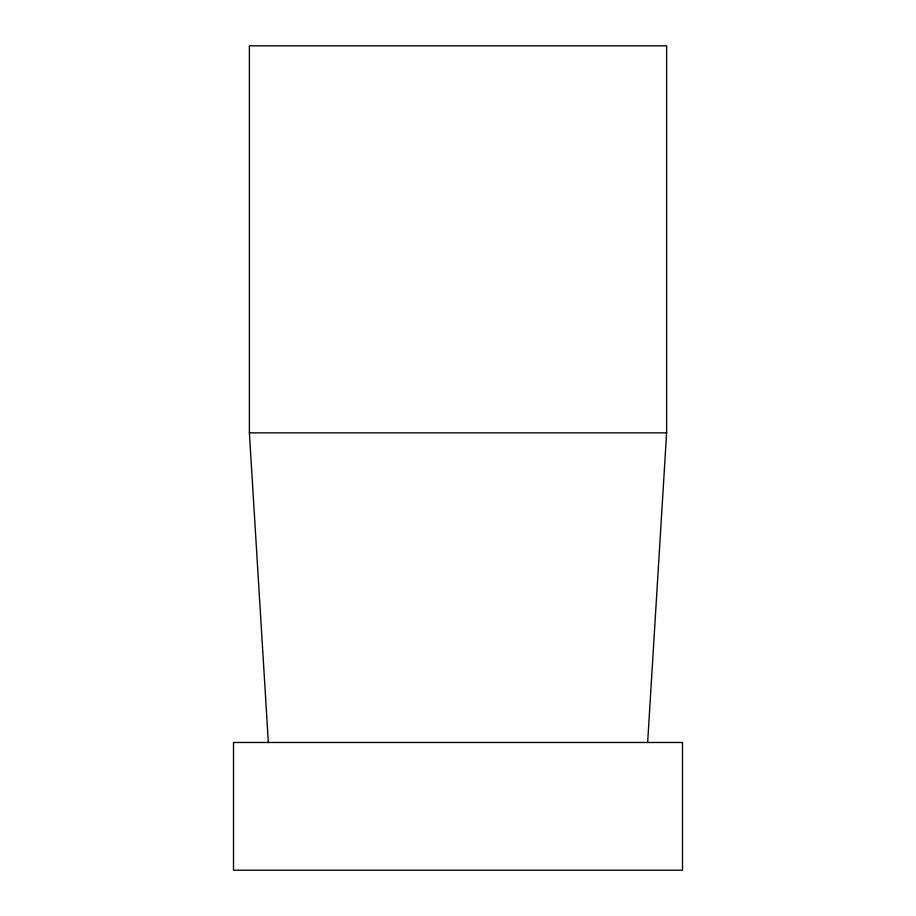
<?xml version="1.0" encoding="UTF-8"?>
<svg xmlns="http://www.w3.org/2000/svg" width="916" height="916" viewBox="0 0 916 916"><rect width="100%" height="100%" fill="white"/><g stroke="black" fill="none" stroke-linecap="round" stroke-linejoin="round"><path stroke-width="1.37" d="M647.646 742.475L666.619 432.844L666.619 45.8L249.381 45.8L249.381 432.844L268.354 742.475M249.381 432.844L666.619 432.844M682.489 742.475L233.511 742.475L233.511 870.2L682.489 870.2L682.489 742.475"/></g></svg>
